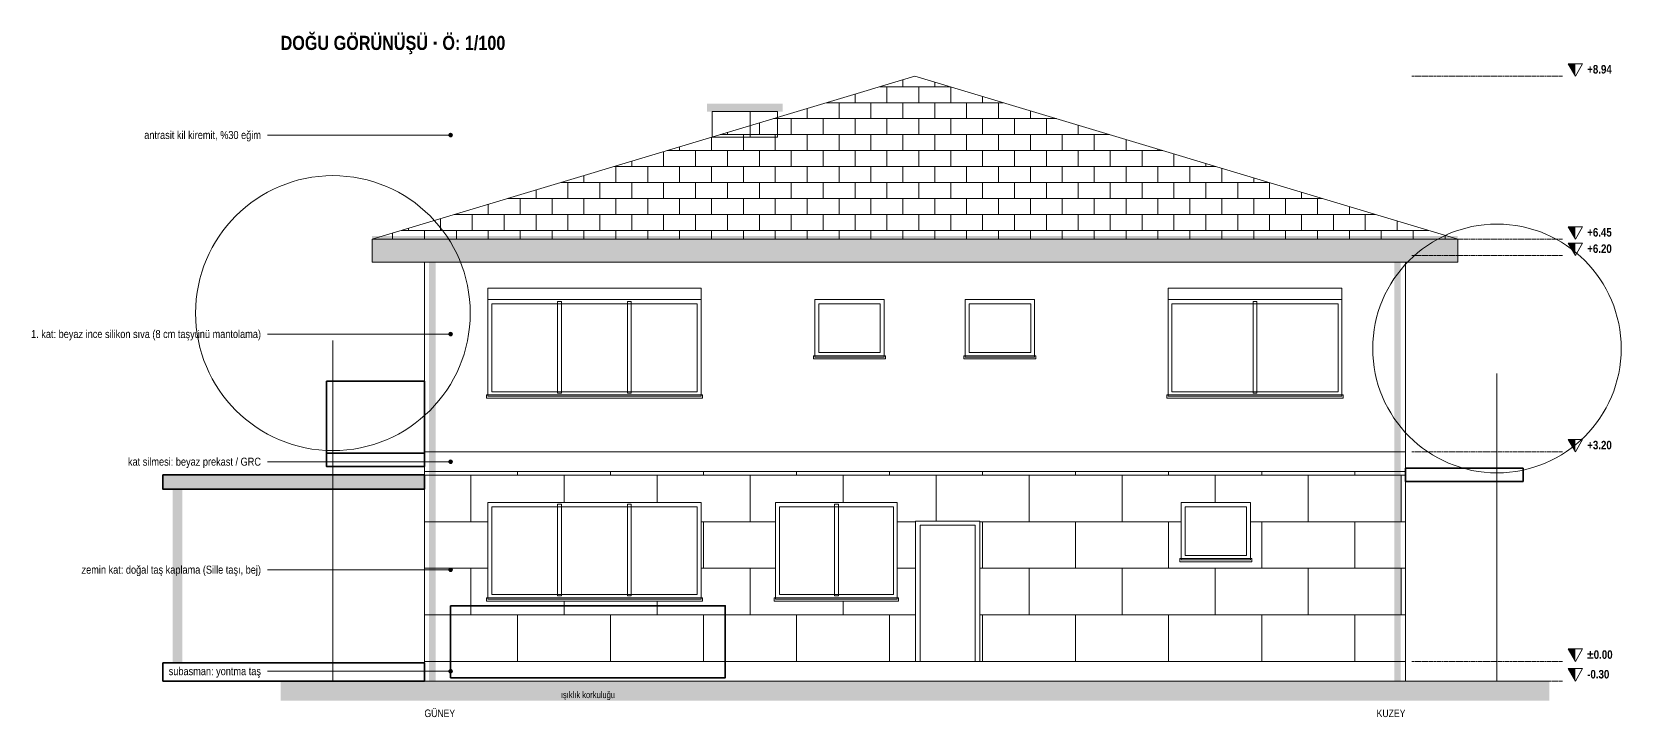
# Model space of a CAD drawing. Header units: centimetres. Extents: x -600 to 6449, y -85 to 962.
# Drawn here: x -600 to 1830, y -85 to 962 of the extents above; entities that cross this region are included whole.
import ezdxf
from ezdxf.enums import TextEntityAlignment as Align

# ---------------------------------------------------------------- set-up
doc = ezdxf.new("R2010")
doc.units = ezdxf.units.CM
doc.header["$LTSCALE"] = 0.25
doc.linetypes.add('ACAD_ISO02W100', pattern=[15, 12, -3])
for name, color, linetype, lineweight in [('M-BITK-AGAC-1', 70, 'Continuous', 9), ('M-CKAP-KIREMIT-1', 66, 'Continuous', 9), ('M-CKAP-KIREMIT-1-T', 8, 'Continuous', 5), ('M-CVRE-ZEMIN', 45, 'Continuous', 18), ('M-CVRE-ZEMIN-T', 8, 'Continuous', 5), ('M-DUVK-DOGALTAS-1', 139, 'Continuous', 5), ('M-DUVK-DOGALTAS-1-T', 8, 'Continuous', 5), ('M-DUVK-PREKAST-1', 127, 'Continuous', 5), ('M-GOST-KESITKOT', 46, 'Continuous', 9), ('M-GOST-YAZI', 2, 'Continuous', 9), ('M-KPKN-AHSAP-1', 93, 'Continuous', 9), ('M-PNKS-ALUMINYUM-1', 171, 'Continuous', 9), ('M-SIVA-1', 52, 'Continuous', 5), ('M-TASI-BETONARME-1', 5, 'Continuous', 35), ('M-TASI-BETONARME-1-T', 250, 'Continuous', 5), ('M-YIBO-SAC-1', 12, 'Continuous', 9)]:
    doc.layers.add(name, color=color, linetype=linetype, lineweight=lineweight)
doc.styles.add('YAZI', font='arialn.ttf')
doc.styles.add('YAZI-KALIN', font='arialnb.ttf')

msp = doc.modelspace()

# ---------------------------------------------------------------- hatches: boundary and pattern name
at = {"layer": 'M-CKAP-KIREMIT-1-T'}
h = msp.add_hatch(dxfattribs=at)
h.set_pattern_fill('AR-B816', scale=0.12)
h.paths.add_polyline_path([(1580, 645), (750, 894), (-80, 645)])
h = msp.add_hatch(color=256, dxfattribs=at)
h.dxf.hatch_style = 1
h.paths.add_polyline_path([(432, 852), (548, 852), (548, 840), (432, 840)])
h = msp.add_hatch(dxfattribs=at)
h.set_pattern_fill('AR-B816', scale=0.35)
h.paths.add_polyline_path([(440, 840), (540, 840), (540, 801), (440, 801)])
h = msp.add_hatch(color=256, dxfattribs=at)
h.dxf.hatch_style = 1
h.paths.add_polyline_path([(-80, 650), (1580, 650), (1580, 640), (-80, 640)])
h = msp.add_hatch(color=256, dxfattribs=at)
h.dxf.hatch_style = 1
h.paths.add_polyline_path([(-80, 645), (1580, 645), (1580, 610), (-80, 610)])
at = {"layer": 'M-CVRE-ZEMIN-T'}
h = msp.add_hatch(dxfattribs=at)
h.set_pattern_fill('EARTH', scale=5)
h.paths.add_polyline_path([(-220, -30), (1720, -30), (1720, -60), (-220, -60)])
at = {"layer": 'M-DUVK-DOGALTAS-1-T'}
h = msp.add_hatch(dxfattribs=at)
h.set_pattern_fill('AR-B816', scale=0.35)
h.paths.add_polyline_path([(0, 290), (1500, 290), (1500, 243), (0, 243)])
h = msp.add_hatch(dxfattribs=at)
h.set_pattern_fill('AR-B816', scale=0.35)
h.paths.add_polyline_path([(0, 243), (97, 243), (97, 97), (0, 97)])
h = msp.add_hatch(dxfattribs=at)
h.set_pattern_fill('AR-B816', scale=0.35)
h.paths.add_polyline_path([(423, 243), (537, 243), (537, 97), (423, 97)])
h = msp.add_hatch(dxfattribs=at)
h.set_pattern_fill('AR-B816', scale=0.35)
h.paths.add_polyline_path([(723, 243), (1157, 243), (1157, 214), (723, 214)])
h = msp.add_hatch(dxfattribs=at)
h.set_pattern_fill('AR-B816', scale=0.35)
h.paths.add_polyline_path([(1263, 243), (1500, 243), (1500, 157), (1263, 157)])
h = msp.add_hatch(dxfattribs=at)
h.set_pattern_fill('AR-B816', scale=0.35)
h.paths.add_polyline_path([(723, 214), (751, 214), (751, 157), (723, 157)])
h = msp.add_hatch(dxfattribs=at)
h.set_pattern_fill('AR-B816', scale=0.35)
h.paths.add_polyline_path([(849, 214), (1157, 214), (1157, 157), (849, 157)])
h = msp.add_hatch(dxfattribs=at)
h.set_pattern_fill('AR-B816', scale=0.35)
h.paths.add_polyline_path([(723, 157), (751, 157), (751, 155), (723, 155)])
h = msp.add_hatch(dxfattribs=at)
h.set_pattern_fill('AR-B816', scale=0.35)
h.paths.add_polyline_path([(723, 155), (751, 155), (751, 152), (723, 152)])
h = msp.add_hatch(dxfattribs=at)
h.set_pattern_fill('AR-B816', scale=0.35)
h.paths.add_polyline_path([(723, 152), (751, 152), (751, 97), (723, 97)])
h = msp.add_hatch(dxfattribs=at)
h.set_pattern_fill('AR-B816', scale=0.35)
h.paths.add_polyline_path([(849, 157), (1155, 157), (1155, 155), (849, 155)])
h = msp.add_hatch(dxfattribs=at)
h.set_pattern_fill('AR-B816', scale=0.35)
h.paths.add_polyline_path([(849, 155), (1155, 155), (1155, 152), (849, 152)])
h = msp.add_hatch(dxfattribs=at)
h.set_pattern_fill('AR-B816', scale=0.35)
h.paths.add_polyline_path([(849, 152), (1500, 152), (1500, 97), (849, 97)])
h = msp.add_hatch(dxfattribs=at)
h.set_pattern_fill('AR-B816', scale=0.35)
h.paths.add_polyline_path([(1265, 157), (1500, 157), (1500, 155), (1265, 155)])
h = msp.add_hatch(dxfattribs=at)
h.set_pattern_fill('AR-B816', scale=0.35)
h.paths.add_polyline_path([(1265, 155), (1500, 155), (1500, 152), (1265, 152)])
h = msp.add_hatch(dxfattribs=at)
h.set_pattern_fill('AR-B816', scale=0.35)
h.paths.add_polyline_path([(0, 97), (95, 97), (95, 95), (0, 95)])
h = msp.add_hatch(dxfattribs=at)
h.set_pattern_fill('AR-B816', scale=0.35)
h.paths.add_polyline_path([(0, 95), (95, 95), (95, 92), (0, 92)])
h = msp.add_hatch(dxfattribs=at)
h.set_pattern_fill('AR-B816', scale=0.35)
h.paths.add_polyline_path([(0, 92), (751, 92), (751, 0), (0, 0)])
h = msp.add_hatch(dxfattribs=at)
h.set_pattern_fill('AR-B816', scale=0.35)
h.paths.add_polyline_path([(425, 97), (535, 97), (535, 95), (425, 95)])
h = msp.add_hatch(dxfattribs=at)
h.set_pattern_fill('AR-B816', scale=0.35)
h.paths.add_polyline_path([(425, 95), (535, 95), (535, 92), (425, 92)])
h = msp.add_hatch(dxfattribs=at)
h.set_pattern_fill('AR-B816', scale=0.35)
h.paths.add_polyline_path([(725, 97), (751, 97), (751, 95), (725, 95)])
h = msp.add_hatch(dxfattribs=at)
h.set_pattern_fill('AR-B816', scale=0.35)
h.paths.add_polyline_path([(725, 95), (751, 95), (751, 92), (725, 92)])
h = msp.add_hatch(dxfattribs=at)
h.set_pattern_fill('AR-B816', scale=0.35)
h.paths.add_polyline_path([(849, 97), (1500, 97), (1500, 95), (849, 95)])
h = msp.add_hatch(dxfattribs=at)
h.set_pattern_fill('AR-B816', scale=0.35)
h.paths.add_polyline_path([(849, 95), (1500, 95), (1500, 92), (849, 92)])
h = msp.add_hatch(dxfattribs=at)
h.set_pattern_fill('AR-B816', scale=0.35)
h.paths.add_polyline_path([(849, 92), (1500, 92), (1500, 0), (849, 0)])
at = {"layer": 'M-GOST-KESITKOT'}
h = msp.add_hatch(color=256, dxfattribs=at)
h.dxf.hatch_style = 1
h.paths.add_polyline_path([(1749, 913), (1760, 913), (1760, 894)])
h = msp.add_hatch(color=256, dxfattribs=at)
h.dxf.hatch_style = 1
h.paths.add_polyline_path([(1749, 664), (1760, 664), (1760, 645)])
h = msp.add_hatch(color=256, dxfattribs=at)
h.dxf.hatch_style = 1
h.paths.add_polyline_path([(1749, 639), (1760, 639), (1760, 620)])
h = msp.add_hatch(color=256, dxfattribs=at)
h.dxf.hatch_style = 1
h.paths.add_polyline_path([(1749, 339), (1760, 339), (1760, 320)])
h = msp.add_hatch(color=256, dxfattribs=at)
h.dxf.hatch_style = 1
h.paths.add_polyline_path([(1749, 19), (1760, 19), (1760, 0)])
h = msp.add_hatch(color=256, dxfattribs=at)
h.dxf.hatch_style = 1
h.paths.add_polyline_path([(1749, -11), (1760, -11), (1760, -30)])
at = {"layer": 'M-GOST-YAZI'}
h = msp.add_hatch(color=256, dxfattribs=at)
h.dxf.hatch_style = 1
edge = h.paths.add_edge_path()
edge.add_arc((40, 804), 3.5, 0, 360)
h = msp.add_hatch(color=256, dxfattribs=at)
h.dxf.hatch_style = 1
edge = h.paths.add_edge_path()
edge.add_arc((40, 500), 3.5, 0, 360)
h = msp.add_hatch(color=256, dxfattribs=at)
h.dxf.hatch_style = 1
edge = h.paths.add_edge_path()
edge.add_arc((40, 305), 3.5, 0, 360)
h = msp.add_hatch(color=256, dxfattribs=at)
h.dxf.hatch_style = 1
edge = h.paths.add_edge_path()
edge.add_arc((40, 140), 3.5, 0, 360)
h = msp.add_hatch(color=256, dxfattribs=at)
h.dxf.hatch_style = 1
edge = h.paths.add_edge_path()
edge.add_arc((40, -15), 3.5, 0, 360)
at = {"layer": 'M-TASI-BETONARME-1-T'}
h = msp.add_hatch(color=256, dxfattribs=at)
h.dxf.hatch_style = 1
h.paths.add_polyline_path([(-400, 285), (0, 285), (0, 263), (-400, 263)])
h = msp.add_hatch(color=256, dxfattribs=at)
h.dxf.hatch_style = 1
h.paths.add_polyline_path([(-385, 263), (-370, 263), (-370, -2), (-385, -2)])
at = {"layer": 'M-YIBO-SAC-1'}
h = msp.add_hatch(color=256, dxfattribs=at)
h.dxf.hatch_style = 1
h.paths.add_polyline_path([(7, 610), (17, 610), (17, -30), (7, -30)])
h = msp.add_hatch(color=256, dxfattribs=at)
h.dxf.hatch_style = 1
h.paths.add_polyline_path([(1483, 610), (1493, 610), (1493, -30), (1483, -30)])

# ---------------------------------------------------------------- linework, layer by layer
at = {"layer": 'M-BITK-AGAC-1'}
for p, q in [((-140, -30), (-140, 490)), ((1640, -30), (1640, 440))]:
    msp.add_line(p, q, dxfattribs=at)
for centre, radius in [((-140, 532), 210), ((1640, 478), 190)]:
    msp.add_circle(centre, radius, dxfattribs=at)
at = {"layer": 'M-CKAP-KIREMIT-1'}
for points in [[(1580, 645), (750, 894), (-80, 645)], [(440, 840), (540, 840), (540, 801), (440, 801)], [(-80, 645), (1580, 645), (1580, 610), (-80, 610)]]:
    msp.add_lwpolyline(points, close=True, dxfattribs=at)
at = {"layer": 'M-CVRE-ZEMIN'}
msp.add_line((1720, -30), (-220, -30), dxfattribs=at)
at = {"layer": 'M-DUVK-DOGALTAS-1'}
for points in [[(0, 290), (1500, 290), (1500, 0), (0, 0)], [(0, 0), (1500, 0), (1500, -30), (0, -30)]]:
    msp.add_lwpolyline(points, close=True, dxfattribs=at)
at = {"layer": 'M-DUVK-PREKAST-1'}
msp.add_lwpolyline([(0, 320), (1500, 320), (1500, 290), (0, 290)], close=True, dxfattribs=at)
at = {"layer": 'M-GOST-KESITKOT', "linetype": 'ACAD_ISO02W100'}
for p, q in [((1510, 894), (1740, 894)), ((1510, 645), (1740, 645)), ((1510, 620), (1740, 620)), ((1510, 320), (1740, 320)), ((1510, 0), (1740, 0)), ((1510, -30), (1740, -30))]:
    msp.add_line(p, q, dxfattribs=at)
at = {"layer": 'M-GOST-KESITKOT'}
for points in [[(1749, 913), (1771, 913), (1760, 894)], [(1749, 664), (1771, 664), (1760, 645)], [(1749, 639), (1771, 639), (1760, 620)], [(1749, 339), (1771, 339), (1760, 320)], [(1749, 19), (1771, 19), (1760, 0)], [(1749, -11), (1771, -11), (1760, -30)]]:
    msp.add_lwpolyline(points, close=True, dxfattribs=at)
at = {"layer": 'M-GOST-YAZI'}
for p, q in [((-240, 804), (40, 804)), ((-240, 500), (40, 500)), ((-240, 305), (40, 305)), ((-240, 140), (40, 140)), ((-240, -15), (40, -15))]:
    msp.add_line(p, q, dxfattribs=at)
at = {"layer": 'M-KPKN-AHSAP-1'}
for points in [[(751, 214), (849, 214), (849, 0), (751, 0)], [(758, 208), (842, 208), (842, 0), (758, 0)]]:
    msp.add_lwpolyline(points, close=True, dxfattribs=at)
at = {"layer": 'M-PNKS-ALUMINYUM-1'}
for points in [[(97, 570), (423, 570), (423, 553), (97, 553)], [(1137, 570), (1403, 570), (1403, 553), (1137, 553)], [(97, 553), (423, 553), (423, 405), (97, 405)], [(103, 546), (417, 546), (417, 412), (103, 412)], [(203.7, 550), (209.7, 550), (209.7, 410), (203.7, 410)], [(310.3, 550), (316.3, 550), (316.3, 410), (310.3, 410)], [(597, 553), (703, 553), (703, 465), (597, 465)], [(603, 546), (697, 546), (697, 472), (603, 472)], [(827, 553), (933, 553), (933, 465), (827, 465)], [(833, 546), (927, 546), (927, 472), (833, 472)], [(1137, 553), (1403, 553), (1403, 405), (1137, 405)], [(1143, 546), (1397, 546), (1397, 412), (1143, 412)], [(1267, 550), (1273, 550), (1273, 410), (1267, 410)], [(595, 467), (705, 467), (705, 462), (595, 462)], [(595, 467), (705, 467), (705, 462), (595, 462)], [(825, 467), (935, 467), (935, 462), (825, 462)], [(825, 467), (935, 467), (935, 462), (825, 462)], [(95, 407), (425, 407), (425, 402), (95, 402)], [(95, 407), (425, 407), (425, 402), (95, 402)], [(1135, 407), (1405, 407), (1405, 402), (1135, 402)], [(1135, 407), (1405, 407), (1405, 402), (1135, 402)], [(97, 243), (423, 243), (423, 95), (97, 95)], [(103, 236), (417, 236), (417, 102), (103, 102)], [(203.7, 240), (209.7, 240), (209.7, 100), (203.7, 100)], [(310.3, 240), (316.3, 240), (316.3, 100), (310.3, 100)], [(537, 243), (723, 243), (723, 95), (537, 95)], [(543, 236), (717, 236), (717, 102), (543, 102)], [(627, 240), (633, 240), (633, 100), (627, 100)], [(1157, 243), (1263, 243), (1263, 155), (1157, 155)], [(1163, 236), (1257, 236), (1257, 162), (1163, 162)], [(1155, 157), (1265, 157), (1265, 152), (1155, 152)], [(1155, 157), (1265, 157), (1265, 152), (1155, 152)], [(95, 97), (425, 97), (425, 92), (95, 92)], [(95, 97), (425, 97), (425, 92), (95, 92)], [(535, 97), (725, 97), (725, 92), (535, 92)], [(535, 97), (725, 97), (725, 92), (535, 92)]]:
    msp.add_lwpolyline(points, close=True, dxfattribs=at)
at = {"layer": 'M-SIVA-1'}
msp.add_lwpolyline([(0, 610), (1500, 610), (1500, 320), (0, 320)], close=True, dxfattribs=at)
at = {"layer": 'M-TASI-BETONARME-1'}
for points in [[(-150, 428), (0, 428), (0, 318), (-150, 318)], [(-150, 318), (0, 318), (0, 298), (-150, 298)], [(1500, 295), (1680, 295), (1680, 275), (1500, 275)], [(-400, 285), (0, 285), (0, 263), (-400, 263)], [(40, 85), (460, 85), (460, -25), (40, -25)], [(-400, -2), (0, -2), (0, -30), (-400, -30)]]:
    msp.add_lwpolyline(points, close=True, dxfattribs=at)

# ---------------------------------------------------------------- texts
at = {"layer": 'M-GOST-KESITKOT', "style": 'YAZI-KALIN'}
for s, p in [('+8.94', (1778, 898)), ('+6.45', (1778, 649)), ('+6.20', (1778, 624)), ('+3.20', (1778, 324)), ('%%p0.00', (1778, 4)), ('-0.30', (1778, -26))]:
    msp.add_text(s, height=12.96, dxfattribs=at).set_placement(p)
at = {"layer": 'M-GOST-YAZI'}
for s, height, style, p in [('DOĞU GÖRÜNÜŞÜ · Ö: 1/100', 21.6, 'YAZI-KALIN', (-220, 934)), ('GÜNEY', 11.52, 'YAZI', (0, -85))]:
    msp.add_text(s, height=height, dxfattribs=dict(at, style=style)).set_placement(p)
at = {"layer": 'M-GOST-YAZI', "style": 'YAZI'}
for s, height, p in [('antrasit kil kiremit, %30 eğim', 12.24, (-250, 798)), ('1. kat: beyaz ince silikon sıva (8 cm taşyünü mantolama)', 12.24, (-250, 494)), ('kat silmesi: beyaz prekast / GRC', 12.24, (-250, 299)), ('zemin kat: doğal taş kaplama (Sille taşı, bej)', 12.24, (-250, 134)), ('subasman: yontma taş', 12.24, (-250, -21)), ('KUZEY', 11.52, (1500, -85))]:
    msp.add_text(s, height=height, dxfattribs=at).set_placement(p, align=Align.RIGHT)
msp.add_text('ışıklık korkuluğu', height=10.08, dxfattribs=at).set_placement((250, -56), align=Align.CENTER)

doc.saveas('drawing.dxf')
